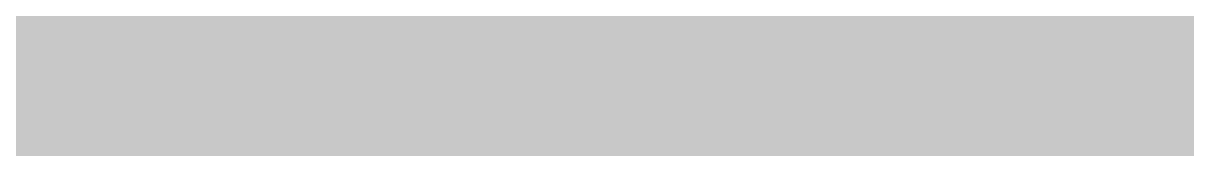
# Model space of a CAD drawing. Header units: millimetres. Extents: x -30 to 30, y -5.6 to 85.1.
# Drawn here: x -20.85 to -12.2, y 6.4 to 7.34 of the extents above; entities that cross this region are included whole.
import ezdxf

# ---------------------------------------------------------------- set-up
doc = ezdxf.new("R2010")
doc.units = ezdxf.units.MM
doc.layers.add('GREEN', color=7, linetype='Continuous', true_color=0x007f00)
doc.layers.add('GSCOLORFILL', color=7, linetype='Continuous', lineweight=0)

# ---------------------------------------------------------------- blocks, each defined once
blk = doc.blocks.new('MR-GM-32-5')
at = {"layer": 'GREEN', "lineweight": 9}
h = blk.add_hatch(color=256, dxfattribs=at)
edge = h.paths.add_edge_path()
edge.add_spline(control_points=[(-15.1603, 6.5758), (-15.1603, 6.5758), (-15.1603, 6.9576), (-15.1603, 6.9576), (-15.1603, 6.9576), (-15.2262, 6.9576), (-15.2262, 6.9576), (-15.2262, 6.9576), (-15.2262, 7.0156), (-15.2262, 7.0156), (-15.2262, 7.0156), (-15.1603, 7.0156), (-15.1603, 7.0156), (-15.1603, 7.0156), (-15.1603, 7.0624), (-15.1603, 7.0624), (-15.1603, 7.0919), (-15.1577, 7.1139), (-15.1525, 7.1282), (-15.1453, 7.1475), (-15.1327, 7.1632), (-15.1146, 7.1752), (-15.0965, 7.1872), (-15.0712, 7.1932), (-15.0386, 7.1932), (-15.0176, 7.1932), (-14.9944, 7.1907), (-14.969, 7.1858), (-14.969, 7.1858), (-14.9802, 7.1208), (-14.9802, 7.1208), (-14.9956, 7.1235), (-15.0103, 7.1249), (-15.0241, 7.1249), (-15.0467, 7.1249), (-15.0627, 7.1201), (-15.0721, 7.1104), (-15.0815, 7.1007), (-15.0862, 7.0827), (-15.0862, 7.0562), (-15.0862, 7.0562), (-15.0862, 7.0156), (-15.0862, 7.0156), (-15.0862, 7.0156), (-15.0005, 7.0156), (-15.0005, 7.0156), (-15.0005, 7.0156), (-15.0005, 6.9576), (-15.0005, 6.9576), (-15.0005, 6.9576), (-15.0862, 6.9576), (-15.0862, 6.9576), (-15.0862, 6.9576), (-15.0862, 6.5758), (-15.0862, 6.5758), (-15.0862, 6.5758), (-15.1603, 6.5758), (-15.1603, 6.5758)], knot_values=[0, 0, 0, 0, 1, 1, 1, 2, 2, 2, 3, 3, 3, 4, 4, 4, 5, 5, 5, 6, 6, 6, 7, 7, 7, 8, 8, 8, 9, 9, 9, 10, 10, 10, 11, 11, 11, 12, 12, 12, 13, 13, 13, 14, 14, 14, 15, 15, 15, 16, 16, 16, 17, 17, 17, 18, 18, 18, 19, 19, 19, 19], degree=3, periodic=0)
edge = h.paths.add_edge_path(flags=16)
edge.add_spline(control_points=[(-15.6009, 6.7957), (-15.6009, 6.7393), (-15.5887, 6.6972), (-15.5641, 6.6692), (-15.5395, 6.6411), (-15.5086, 6.6271), (-15.4713, 6.6271), (-15.4343, 6.6271), (-15.4036, 6.6412), (-15.379, 6.6694), (-15.3544, 6.6975), (-15.3421, 6.7405), (-15.3421, 6.7982), (-15.3421, 6.8526), (-15.3545, 6.8938), (-15.3792, 6.9218), (-15.4039, 6.9498), (-15.4346, 6.9638), (-15.4713, 6.9638), (-15.5086, 6.9638), (-15.5395, 6.9499), (-15.5641, 6.922), (-15.5887, 6.8941), (-15.6009, 6.852), (-15.6009, 6.7957)], knot_values=[0, 0, 0, 0, 1, 1, 1, 2, 2, 2, 3, 3, 3, 4, 4, 4, 5, 5, 5, 6, 6, 6, 7, 7, 7, 8, 8, 8, 8], degree=3, periodic=0)
edge = h.paths.add_edge_path()
edge.add_spline(control_points=[(-15.6775, 6.7957), (-15.6775, 6.8771), (-15.6549, 6.9374), (-15.6096, 6.9766), (-15.5718, 7.0092), (-15.5257, 7.0255), (-15.4713, 7.0255), (-15.4109, 7.0255), (-15.3614, 7.0057), (-15.3231, 6.9661), (-15.2847, 6.9265), (-15.2655, 6.8717), (-15.2655, 6.8019), (-15.2655, 6.7453), (-15.274, 6.7008), (-15.291, 6.6683), (-15.308, 6.6359), (-15.3327, 6.6107), (-15.3651, 6.5927), (-15.3976, 6.5748), (-15.4329, 6.5658), (-15.4713, 6.5658), (-15.5329, 6.5658), (-15.5827, 6.5856), (-15.6206, 6.6251), (-15.6586, 6.6645), (-15.6775, 6.7214), (-15.6775, 6.7957)], knot_values=[0, 0, 0, 0, 1, 1, 1, 2, 2, 2, 3, 3, 3, 4, 4, 4, 5, 5, 5, 6, 6, 6, 7, 7, 7, 8, 8, 8, 9, 9, 9, 9], degree=3, periodic=0)
edge = h.paths.add_edge_path()
edge.add_spline(control_points=[(-15.9583, 6.6425), (-15.9583, 6.6425), (-15.9475, 6.5766), (-15.9475, 6.5766), (-15.9685, 6.5722), (-15.9873, 6.57), (-16.0038, 6.57), (-16.0309, 6.57), (-16.0519, 6.5742), (-16.0668, 6.5828), (-16.0817, 6.5914), (-16.0922, 6.6026), (-16.0982, 6.6166), (-16.1043, 6.6305), (-16.1074, 6.6598), (-16.1074, 6.7046), (-16.1074, 6.7046), (-16.1074, 6.9576), (-16.1074, 6.9576), (-16.1074, 6.9576), (-16.162, 6.9576), (-16.162, 6.9576), (-16.162, 6.9576), (-16.162, 7.0156), (-16.162, 7.0156), (-16.162, 7.0156), (-16.1074, 7.0156), (-16.1074, 7.0156), (-16.1074, 7.0156), (-16.1074, 7.1245), (-16.1074, 7.1245), (-16.1074, 7.1245), (-16.0333, 7.1692), (-16.0333, 7.1692), (-16.0333, 7.1692), (-16.0333, 7.0156), (-16.0333, 7.0156), (-16.0333, 7.0156), (-15.9583, 7.0156), (-15.9583, 7.0156), (-15.9583, 7.0156), (-15.9583, 6.9576), (-15.9583, 6.9576), (-15.9583, 6.9576), (-16.0333, 6.9576), (-16.0333, 6.9576), (-16.0333, 6.9576), (-16.0333, 6.7004), (-16.0333, 6.7004), (-16.0333, 6.6792), (-16.0319, 6.6655), (-16.0293, 6.6594), (-16.0267, 6.6534), (-16.0224, 6.6485), (-16.0165, 6.6449), (-16.0106, 6.6413), (-16.0021, 6.6395), (-15.991, 6.6395), (-15.9827, 6.6395), (-15.9718, 6.6405), (-15.9583, 6.6425)], knot_values=[0, 0, 0, 0, 1, 1, 1, 2, 2, 2, 3, 3, 3, 4, 4, 4, 5, 5, 5, 6, 6, 6, 7, 7, 7, 8, 8, 8, 9, 9, 9, 10, 10, 10, 11, 11, 11, 12, 12, 12, 13, 13, 13, 14, 14, 14, 15, 15, 15, 16, 16, 16, 17, 17, 17, 18, 18, 18, 19, 19, 19, 20, 20, 20, 20], degree=3, periodic=0)
edge = h.paths.add_edge_path()
edge.add_spline(control_points=[(-16.5927, 6.5758), (-16.5927, 6.5758), (-16.5927, 7.0156), (-16.5927, 7.0156), (-16.5927, 7.0156), (-16.5256, 7.0156), (-16.5256, 7.0156), (-16.5256, 7.0156), (-16.5256, 6.953), (-16.5256, 6.953), (-16.4933, 7.0013), (-16.4467, 7.0255), (-16.3857, 7.0255), (-16.3592, 7.0255), (-16.3348, 7.0207), (-16.3126, 7.0112), (-16.2903, 7.0017), (-16.2737, 6.9892), (-16.2627, 6.9737), (-16.2516, 6.9583), (-16.2439, 6.9399), (-16.2395, 6.9187), (-16.2367, 6.9049), (-16.2353, 6.8807), (-16.2353, 6.8462), (-16.2353, 6.8462), (-16.2353, 6.5758), (-16.2353, 6.5758), (-16.2353, 6.5758), (-16.3099, 6.5758), (-16.3099, 6.5758), (-16.3099, 6.5758), (-16.3099, 6.8433), (-16.3099, 6.8433), (-16.3099, 6.8737), (-16.3128, 6.8964), (-16.3186, 6.9114), (-16.3244, 6.9265), (-16.3347, 6.9385), (-16.3494, 6.9475), (-16.3642, 6.9564), (-16.3815, 6.9609), (-16.4014, 6.9609), (-16.4332, 6.9609), (-16.4605, 6.9508), (-16.4836, 6.9307), (-16.5067, 6.9105), (-16.5182, 6.8723), (-16.5182, 6.816), (-16.5182, 6.816), (-16.5182, 6.5758), (-16.5182, 6.5758), (-16.5182, 6.5758), (-16.5927, 6.5758), (-16.5927, 6.5758)], knot_values=[0, 0, 0, 0, 1, 1, 1, 2, 2, 2, 3, 3, 3, 4, 4, 4, 5, 5, 5, 6, 6, 6, 7, 7, 7, 8, 8, 8, 9, 9, 9, 10, 10, 10, 11, 11, 11, 12, 12, 12, 13, 13, 13, 14, 14, 14, 15, 15, 15, 16, 16, 16, 17, 17, 17, 18, 18, 18, 18], degree=3, periodic=0)
edge = h.paths.add_edge_path(flags=16)
edge.add_spline(control_points=[(-17.0081, 6.8379), (-17.0081, 6.8379), (-16.7625, 6.8379), (-16.7625, 6.8379), (-16.7658, 6.8749), (-16.7752, 6.9027), (-16.7907, 6.9211), (-16.8144, 6.9499), (-16.8452, 6.9642), (-16.883, 6.9642), (-16.9172, 6.9642), (-16.946, 6.9528), (-16.9694, 6.9298), (-16.9927, 6.9069), (-17.0056, 6.8763), (-17.0081, 6.8379)], knot_values=[0, 0, 0, 0, 1, 1, 1, 2, 2, 2, 3, 3, 3, 4, 4, 4, 5, 5, 5, 5], degree=3, periodic=0)
edge = h.paths.add_edge_path()
edge.add_spline(control_points=[(-16.7633, 6.7174), (-16.7633, 6.7174), (-16.6863, 6.7079), (-16.6863, 6.7079), (-16.6985, 6.6629), (-16.721, 6.628), (-16.7538, 6.6031), (-16.7867, 6.5783), (-16.8286, 6.5658), (-16.8797, 6.5658), (-16.944, 6.5658), (-16.995, 6.5857), (-17.0327, 6.6253), (-17.0704, 6.6649), (-17.0892, 6.7204), (-17.0892, 6.7919), (-17.0892, 6.8659), (-17.0702, 6.9234), (-17.0321, 6.9642), (-16.994, 7.0051), (-16.9446, 7.0255), (-16.8838, 7.0255), (-16.8251, 7.0255), (-16.777, 7.0055), (-16.7397, 6.9655), (-16.7025, 6.9254), (-16.6838, 6.8691), (-16.6838, 6.7965), (-16.6838, 6.7921), (-16.684, 6.7855), (-16.6842, 6.7766), (-16.6842, 6.7766), (-17.0122, 6.7766), (-17.0122, 6.7766), (-17.0095, 6.7283), (-16.9958, 6.6913), (-16.9712, 6.6656), (-16.9467, 6.64), (-16.916, 6.6271), (-16.8793, 6.6271), (-16.852, 6.6271), (-16.8286, 6.6343), (-16.8093, 6.6487), (-16.79, 6.663), (-16.7747, 6.6859), (-16.7633, 6.7174)], knot_values=[0, 0, 0, 0, 1, 1, 1, 2, 2, 2, 3, 3, 3, 4, 4, 4, 5, 5, 5, 6, 6, 6, 7, 7, 7, 8, 8, 8, 9, 9, 9, 10, 10, 10, 11, 11, 11, 12, 12, 12, 13, 13, 13, 14, 14, 14, 15, 15, 15, 15], degree=3, periodic=0)
edge = h.paths.add_edge_path()
edge.add_spline(control_points=[(-17.7709, 6.5758), (-17.7709, 6.5758), (-17.7709, 7.0156), (-17.7709, 7.0156), (-17.7709, 7.0156), (-17.7042, 7.0156), (-17.7042, 7.0156), (-17.7042, 7.0156), (-17.7042, 6.9539), (-17.7042, 6.9539), (-17.6904, 6.9754), (-17.672, 6.9927), (-17.6491, 7.0058), (-17.6262, 7.019), (-17.6001, 7.0255), (-17.5709, 7.0255), (-17.5383, 7.0255), (-17.5116, 7.0187), (-17.4907, 7.0052), (-17.4699, 6.9917), (-17.4552, 6.9728), (-17.4466, 6.9485), (-17.4118, 6.9998), (-17.3666, 7.0255), (-17.3108, 7.0255), (-17.2672, 7.0255), (-17.2336, 7.0134), (-17.2102, 6.9893), (-17.1867, 6.9651), (-17.175, 6.9279), (-17.175, 6.8777), (-17.175, 6.8777), (-17.175, 6.5758), (-17.175, 6.5758), (-17.175, 6.5758), (-17.2491, 6.5758), (-17.2491, 6.5758), (-17.2491, 6.5758), (-17.2491, 6.8528), (-17.2491, 6.8528), (-17.2491, 6.8826), (-17.2515, 6.9041), (-17.2563, 6.9172), (-17.2612, 6.9303), (-17.2699, 6.9409), (-17.2826, 6.9489), (-17.2953, 6.9569), (-17.3103, 6.9609), (-17.3274, 6.9609), (-17.3583, 6.9609), (-17.384, 6.9506), (-17.4044, 6.93), (-17.4248, 6.9095), (-17.435, 6.8766), (-17.435, 6.8313), (-17.435, 6.8313), (-17.435, 6.5758), (-17.435, 6.5758), (-17.435, 6.5758), (-17.5096, 6.5758), (-17.5096, 6.5758), (-17.5096, 6.5758), (-17.5096, 6.8615), (-17.5096, 6.8615), (-17.5096, 6.8946), (-17.5157, 6.9195), (-17.5278, 6.9361), (-17.5399, 6.9526), (-17.5598, 6.9609), (-17.5874, 6.9609), (-17.6084, 6.9609), (-17.6278, 6.9554), (-17.6456, 6.9443), (-17.6634, 6.9333), (-17.6763, 6.9171), (-17.6843, 6.8959), (-17.6923, 6.8746), (-17.6963, 6.844), (-17.6963, 6.804), (-17.6963, 6.804), (-17.6963, 6.5758), (-17.6963, 6.5758), (-17.6963, 6.5758), (-17.7709, 6.5758), (-17.7709, 6.5758)], knot_values=[0, 0, 0, 0, 1, 1, 1, 2, 2, 2, 3, 3, 3, 4, 4, 4, 5, 5, 5, 6, 6, 6, 7, 7, 7, 8, 8, 8, 9, 9, 9, 10, 10, 10, 11, 11, 11, 12, 12, 12, 13, 13, 13, 14, 14, 14, 15, 15, 15, 16, 16, 16, 17, 17, 17, 18, 18, 18, 19, 19, 19, 20, 20, 20, 21, 21, 21, 22, 22, 22, 23, 23, 23, 24, 24, 24, 25, 25, 25, 26, 26, 26, 27, 27, 27, 28, 28, 28, 28], degree=3, periodic=0)
edge = h.paths.add_edge_path()
edge.add_spline(control_points=[(-17.8438, 6.6425), (-17.8438, 6.6425), (-17.833, 6.5766), (-17.833, 6.5766), (-17.854, 6.5722), (-17.8728, 6.57), (-17.8893, 6.57), (-17.9164, 6.57), (-17.9374, 6.5742), (-17.9523, 6.5828), (-17.9672, 6.5914), (-17.9777, 6.6026), (-17.9837, 6.6166), (-17.9898, 6.6305), (-17.9929, 6.6598), (-17.9929, 6.7046), (-17.9929, 6.7046), (-17.9929, 6.9576), (-17.9929, 6.9576), (-17.9929, 6.9576), (-18.0475, 6.9576), (-18.0475, 6.9576), (-18.0475, 6.9576), (-18.0475, 7.0156), (-18.0475, 7.0156), (-18.0475, 7.0156), (-17.9929, 7.0156), (-17.9929, 7.0156), (-17.9929, 7.0156), (-17.9929, 7.1245), (-17.9929, 7.1245), (-17.9929, 7.1245), (-17.9187, 7.1692), (-17.9187, 7.1692), (-17.9187, 7.1692), (-17.9187, 7.0156), (-17.9187, 7.0156), (-17.9187, 7.0156), (-17.8438, 7.0156), (-17.8438, 7.0156), (-17.8438, 7.0156), (-17.8438, 6.9576), (-17.8438, 6.9576), (-17.8438, 6.9576), (-17.9187, 6.9576), (-17.9187, 6.9576), (-17.9187, 6.9576), (-17.9187, 6.7004), (-17.9187, 6.7004), (-17.9187, 6.6792), (-17.9174, 6.6655), (-17.9148, 6.6594), (-17.9122, 6.6534), (-17.9079, 6.6485), (-17.9019, 6.6449), (-17.896, 6.6413), (-17.8875, 6.6395), (-17.8765, 6.6395), (-17.8682, 6.6395), (-17.8573, 6.6405), (-17.8438, 6.6425)], knot_values=[0, 0, 0, 0, 1, 1, 1, 2, 2, 2, 3, 3, 3, 4, 4, 4, 5, 5, 5, 6, 6, 6, 7, 7, 7, 8, 8, 8, 9, 9, 9, 10, 10, 10, 11, 11, 11, 12, 12, 12, 13, 13, 13, 14, 14, 14, 15, 15, 15, 16, 16, 16, 17, 17, 17, 18, 18, 18, 19, 19, 19, 20, 20, 20, 20], degree=3, periodic=0)
edge = h.paths.add_edge_path()
edge.add_spline(control_points=[(-18.2898, 6.5758), (-18.2898, 6.5758), (-18.2898, 7.0156), (-18.2898, 7.0156), (-18.2898, 7.0156), (-18.2227, 7.0156), (-18.2227, 7.0156), (-18.2227, 7.0156), (-18.2227, 6.9489), (-18.2227, 6.9489), (-18.2056, 6.9801), (-18.1898, 7.0007), (-18.1753, 7.0106), (-18.1608, 7.0205), (-18.1448, 7.0255), (-18.1274, 7.0255), (-18.1023, 7.0255), (-18.0768, 7.0175), (-18.0508, 7.0015), (-18.0508, 7.0015), (-18.0765, 6.9323), (-18.0765, 6.9323), (-18.0947, 6.9431), (-18.1129, 6.9485), (-18.1312, 6.9485), (-18.1474, 6.9485), (-18.1621, 6.9436), (-18.1751, 6.9338), (-18.188, 6.924), (-18.1973, 6.9104), (-18.2028, 6.893), (-18.2111, 6.8665), (-18.2152, 6.8375), (-18.2152, 6.806), (-18.2152, 6.806), (-18.2152, 6.5758), (-18.2152, 6.5758), (-18.2152, 6.5758), (-18.2898, 6.5758), (-18.2898, 6.5758)], knot_values=[0, 0, 0, 0, 1, 1, 1, 2, 2, 2, 3, 3, 3, 4, 4, 4, 5, 5, 5, 6, 6, 6, 7, 7, 7, 8, 8, 8, 9, 9, 9, 10, 10, 10, 11, 11, 11, 12, 12, 12, 13, 13, 13, 13], degree=3, periodic=0)
edge = h.paths.add_edge_path(flags=16)
edge.add_spline(control_points=[(-18.4799, 6.7965), (-18.5069, 6.7855), (-18.5475, 6.7761), (-18.6016, 6.7683), (-18.6323, 6.7639), (-18.6539, 6.759), (-18.6666, 6.7534), (-18.6793, 6.7479), (-18.6891, 6.7398), (-18.696, 6.7292), (-18.7029, 6.7186), (-18.7064, 6.7068), (-18.7064, 6.6938), (-18.7064, 6.6739), (-18.6989, 6.6574), (-18.6838, 6.6441), (-18.6688, 6.6308), (-18.6467, 6.6242), (-18.6177, 6.6242), (-18.589, 6.6242), (-18.5635, 6.6305), (-18.5411, 6.6431), (-18.5188, 6.6556), (-18.5023, 6.6728), (-18.4919, 6.6946), (-18.4839, 6.7115), (-18.4799, 6.7363), (-18.4799, 6.7692), (-18.4799, 6.7692), (-18.4799, 6.7965), (-18.4799, 6.7965)], knot_values=[0, 0, 0, 0, 1, 1, 1, 2, 2, 2, 3, 3, 3, 4, 4, 4, 5, 5, 5, 6, 6, 6, 7, 7, 7, 8, 8, 8, 9, 9, 9, 10, 10, 10, 10], degree=3, periodic=0)
edge = h.paths.add_edge_path()
edge.add_spline(control_points=[(-18.4736, 6.63), (-18.5012, 6.6066), (-18.5278, 6.59), (-18.5534, 6.5803), (-18.5789, 6.5707), (-18.6063, 6.5658), (-18.6356, 6.5658), (-18.6839, 6.5658), (-18.721, 6.5776), (-18.747, 6.6012), (-18.7729, 6.6248), (-18.7859, 6.655), (-18.7859, 6.6917), (-18.7859, 6.7133), (-18.781, 6.7329), (-18.7712, 6.7507), (-18.7614, 6.7685), (-18.7485, 6.7828), (-18.7327, 6.7936), (-18.7168, 6.8044), (-18.6989, 6.8125), (-18.6791, 6.818), (-18.6644, 6.8219), (-18.6423, 6.8256), (-18.6128, 6.8292), (-18.5526, 6.8364), (-18.5083, 6.8449), (-18.4799, 6.8549), (-18.4796, 6.8651), (-18.4794, 6.8716), (-18.4794, 6.8744), (-18.4794, 6.9047), (-18.4865, 6.9261), (-18.5006, 6.9385), (-18.5196, 6.9554), (-18.5479, 6.9638), (-18.5855, 6.9638), (-18.6205, 6.9638), (-18.6464, 6.9577), (-18.6631, 6.9454), (-18.6798, 6.9331), (-18.6922, 6.9113), (-18.7002, 6.8801), (-18.7002, 6.8801), (-18.773, 6.8901), (-18.773, 6.8901), (-18.7664, 6.9213), (-18.7555, 6.9465), (-18.7403, 6.9657), (-18.7251, 6.9848), (-18.7032, 6.9996), (-18.6745, 7.01), (-18.6458, 7.0203), (-18.6125, 7.0255), (-18.5747, 7.0255), (-18.5371, 7.0255), (-18.5066, 7.0211), (-18.4832, 7.0123), (-18.4597, 7.0034), (-18.4424, 6.9923), (-18.4314, 6.9789), (-18.4204, 6.9655), (-18.4126, 6.9486), (-18.4082, 6.9282), (-18.4057, 6.9155), (-18.4045, 6.8926), (-18.4045, 6.8594), (-18.4045, 6.8594), (-18.4045, 6.7601), (-18.4045, 6.7601), (-18.4045, 6.6908), (-18.4029, 6.6469), (-18.3997, 6.6286), (-18.3965, 6.6102), (-18.3903, 6.5926), (-18.3809, 6.5758), (-18.3809, 6.5758), (-18.4587, 6.5758), (-18.4587, 6.5758), (-18.4665, 6.5912), (-18.4714, 6.6093), (-18.4736, 6.63)], knot_values=[0, 0, 0, 0, 1, 1, 1, 2, 2, 2, 3, 3, 3, 4, 4, 4, 5, 5, 5, 6, 6, 6, 7, 7, 7, 8, 8, 8, 9, 9, 9, 10, 10, 10, 11, 11, 11, 12, 12, 12, 13, 13, 13, 14, 14, 14, 15, 15, 15, 16, 16, 16, 17, 17, 17, 18, 18, 18, 19, 19, 19, 20, 20, 20, 21, 21, 21, 22, 22, 22, 23, 23, 23, 24, 24, 24, 25, 25, 25, 26, 26, 26, 27, 27, 27, 27], degree=3, periodic=0)
edge = h.paths.add_edge_path(flags=16)
edge.add_spline(control_points=[(-19.1648, 6.7932), (-19.1648, 6.7366), (-19.1533, 6.6948), (-19.1304, 6.6677), (-19.1075, 6.6407), (-19.0798, 6.6271), (-19.0472, 6.6271), (-19.0141, 6.6271), (-18.9857, 6.6411), (-18.9621, 6.6692), (-18.9385, 6.6972), (-18.9267, 6.7406), (-18.9267, 6.7994), (-18.9267, 6.8554), (-18.9382, 6.8974), (-18.9612, 6.9253), (-18.9843, 6.9532), (-19.0118, 6.9671), (-19.0439, 6.9671), (-19.0756, 6.9671), (-19.1037, 6.9523), (-19.1281, 6.9226), (-19.1526, 6.8929), (-19.1648, 6.8498), (-19.1648, 6.7932)], knot_values=[0, 0, 0, 0, 1, 1, 1, 2, 2, 2, 3, 3, 3, 4, 4, 4, 5, 5, 5, 6, 6, 6, 7, 7, 7, 8, 8, 8, 8], degree=3, periodic=0)
edge = h.paths.add_edge_path()
edge.add_spline(control_points=[(-19.2323, 6.4072), (-19.2323, 6.4072), (-19.2323, 7.0156), (-19.2323, 7.0156), (-19.2323, 7.0156), (-19.1644, 7.0156), (-19.1644, 7.0156), (-19.1644, 7.0156), (-19.1644, 6.9584), (-19.1644, 6.9584), (-19.1484, 6.9808), (-19.1303, 6.9976), (-19.1101, 7.0087), (-19.09, 7.0199), (-19.0655, 7.0255), (-19.0368, 7.0255), (-18.9993, 7.0255), (-18.9661, 7.0159), (-18.9375, 6.9965), (-18.9087, 6.9772), (-18.8871, 6.9499), (-18.8724, 6.9147), (-18.8578, 6.8795), (-18.8505, 6.841), (-18.8505, 6.799), (-18.8505, 6.754), (-18.8586, 6.7135), (-18.8747, 6.6775), (-18.8909, 6.6414), (-18.9143, 6.6138), (-18.9451, 6.5946), (-18.9759, 6.5754), (-19.0083, 6.5658), (-19.0422, 6.5658), (-19.0671, 6.5658), (-19.0894, 6.5711), (-19.1091, 6.5816), (-19.1288, 6.5921), (-19.1451, 6.6053), (-19.1578, 6.6213), (-19.1578, 6.6213), (-19.1578, 6.4072), (-19.1578, 6.4072), (-19.1578, 6.4072), (-19.2323, 6.4072), (-19.2323, 6.4072)], knot_values=[0, 0, 0, 0, 1, 1, 1, 2, 2, 2, 3, 3, 3, 4, 4, 4, 5, 5, 5, 6, 6, 6, 7, 7, 7, 8, 8, 8, 9, 9, 9, 10, 10, 10, 11, 11, 11, 12, 12, 12, 13, 13, 13, 14, 14, 14, 15, 15, 15, 15], degree=3, periodic=0)
edge = h.paths.add_edge_path(flags=16)
edge.add_spline(control_points=[(-19.6477, 6.8379), (-19.6477, 6.8379), (-19.4021, 6.8379), (-19.4021, 6.8379), (-19.4054, 6.8749), (-19.4148, 6.9027), (-19.4302, 6.9211), (-19.454, 6.9499), (-19.4848, 6.9642), (-19.5226, 6.9642), (-19.5568, 6.9642), (-19.5856, 6.9528), (-19.6089, 6.9298), (-19.6323, 6.9069), (-19.6452, 6.8763), (-19.6477, 6.8379)], knot_values=[0, 0, 0, 0, 1, 1, 1, 2, 2, 2, 3, 3, 3, 4, 4, 4, 5, 5, 5, 5], degree=3, periodic=0)
edge = h.paths.add_edge_path()
edge.add_spline(control_points=[(-19.4029, 6.7174), (-19.4029, 6.7174), (-19.3259, 6.7079), (-19.3259, 6.7079), (-19.338, 6.6629), (-19.3605, 6.628), (-19.3934, 6.6031), (-19.4262, 6.5783), (-19.4682, 6.5658), (-19.5193, 6.5658), (-19.5836, 6.5658), (-19.6346, 6.5857), (-19.6723, 6.6253), (-19.71, 6.6649), (-19.7288, 6.7204), (-19.7288, 6.7919), (-19.7288, 6.8659), (-19.7098, 6.9234), (-19.6717, 6.9642), (-19.6336, 7.0051), (-19.5842, 7.0255), (-19.5234, 7.0255), (-19.4646, 7.0255), (-19.4166, 7.0055), (-19.3793, 6.9655), (-19.342, 6.9254), (-19.3234, 6.8691), (-19.3234, 6.7965), (-19.3234, 6.7921), (-19.3235, 6.7855), (-19.3238, 6.7766), (-19.3238, 6.7766), (-19.6518, 6.7766), (-19.6518, 6.7766), (-19.649, 6.7283), (-19.6354, 6.6913), (-19.6108, 6.6656), (-19.5862, 6.64), (-19.5556, 6.6271), (-19.5189, 6.6271), (-19.4915, 6.6271), (-19.4682, 6.6343), (-19.4489, 6.6487), (-19.4296, 6.663), (-19.4142, 6.6859), (-19.4029, 6.7174)], knot_values=[0, 0, 0, 0, 1, 1, 1, 2, 2, 2, 3, 3, 3, 4, 4, 4, 5, 5, 5, 6, 6, 6, 7, 7, 7, 8, 8, 8, 9, 9, 9, 10, 10, 10, 11, 11, 11, 12, 12, 12, 13, 13, 13, 14, 14, 14, 15, 15, 15, 15], degree=3, periodic=0)
edge = h.paths.add_edge_path(flags=16)
edge.add_spline(control_points=[(-20.2266, 6.6474), (-20.2266, 6.6474), (-20.097, 6.6474), (-20.097, 6.6474), (-20.0569, 6.6474), (-20.0255, 6.6511), (-20.0028, 6.6586), (-19.98, 6.666), (-19.9618, 6.6765), (-19.9483, 6.6901), (-19.9292, 6.7091), (-19.9144, 6.7347), (-19.9038, 6.7669), (-19.8932, 6.7991), (-19.8878, 6.838), (-19.8878, 6.8839), (-19.8878, 6.9474), (-19.8983, 6.9962), (-19.9191, 7.0303), (-19.94, 7.0644), (-19.9653, 7.0872), (-19.9951, 7.0988), (-20.0166, 7.1071), (-20.0513, 7.1112), (-20.099, 7.1112), (-20.099, 7.1112), (-20.2266, 7.1112), (-20.2266, 7.1112), (-20.2266, 7.1112), (-20.2266, 6.6474), (-20.2266, 6.6474)], knot_values=[0, 0, 0, 0, 1, 1, 1, 2, 2, 2, 3, 3, 3, 4, 4, 4, 5, 5, 5, 6, 6, 6, 7, 7, 7, 8, 8, 8, 9, 9, 9, 10, 10, 10, 10], degree=3, periodic=0)
edge = h.paths.add_edge_path()
edge.add_spline(control_points=[(-20.3069, 6.5758), (-20.3069, 6.5758), (-20.3069, 7.1829), (-20.3069, 7.1829), (-20.3069, 7.1829), (-20.0978, 7.1829), (-20.0978, 7.1829), (-20.0506, 7.1829), (-20.0146, 7.18), (-19.9897, 7.1742), (-19.9549, 7.1662), (-19.9253, 7.1517), (-19.9007, 7.1307), (-19.8687, 7.1036), (-19.8447, 7.0691), (-19.8288, 7.027), (-19.813, 6.9848), (-19.805, 6.9367), (-19.805, 6.8826), (-19.805, 6.8365), (-19.8104, 6.7957), (-19.8212, 6.7601), (-19.8319, 6.7244), (-19.8457, 6.695), (-19.8626, 6.6716), (-19.8794, 6.6483), (-19.8978, 6.63), (-19.9179, 6.6166), (-19.9379, 6.6032), (-19.962, 6.593), (-19.9903, 6.5861), (-20.0186, 6.5792), (-20.0511, 6.5758), (-20.0879, 6.5758), (-20.0879, 6.5758), (-20.3069, 6.5758), (-20.3069, 6.5758)], knot_values=[0, 0, 0, 0, 1, 1, 1, 2, 2, 2, 3, 3, 3, 4, 4, 4, 5, 5, 5, 6, 6, 6, 7, 7, 7, 8, 8, 8, 9, 9, 9, 10, 10, 10, 11, 11, 11, 12, 12, 12, 12], degree=3, periodic=0)
at = {"layer": 'GSCOLORFILL', "true_color": 0xf5f5f5, "transparency": 33554687}
blk.add_hatch(color=7, dxfattribs=at).paths.add_polyline_path([(-25, 0), (25, 0, 0.414214), (30, 5), (30, 20, 0.414214), (25, 25), (-25, 25, 0.414214), (-30, 20), (-30, 5, 0.414214)])

msp = doc.modelspace()

# ---------------------------------------------------------------- block references
at = {"layer": 'GSCOLORFILL'}
msp.add_blockref('MR-GM-32-5', (0, 0), dxfattribs=at)

doc.saveas('drawing.dxf')
